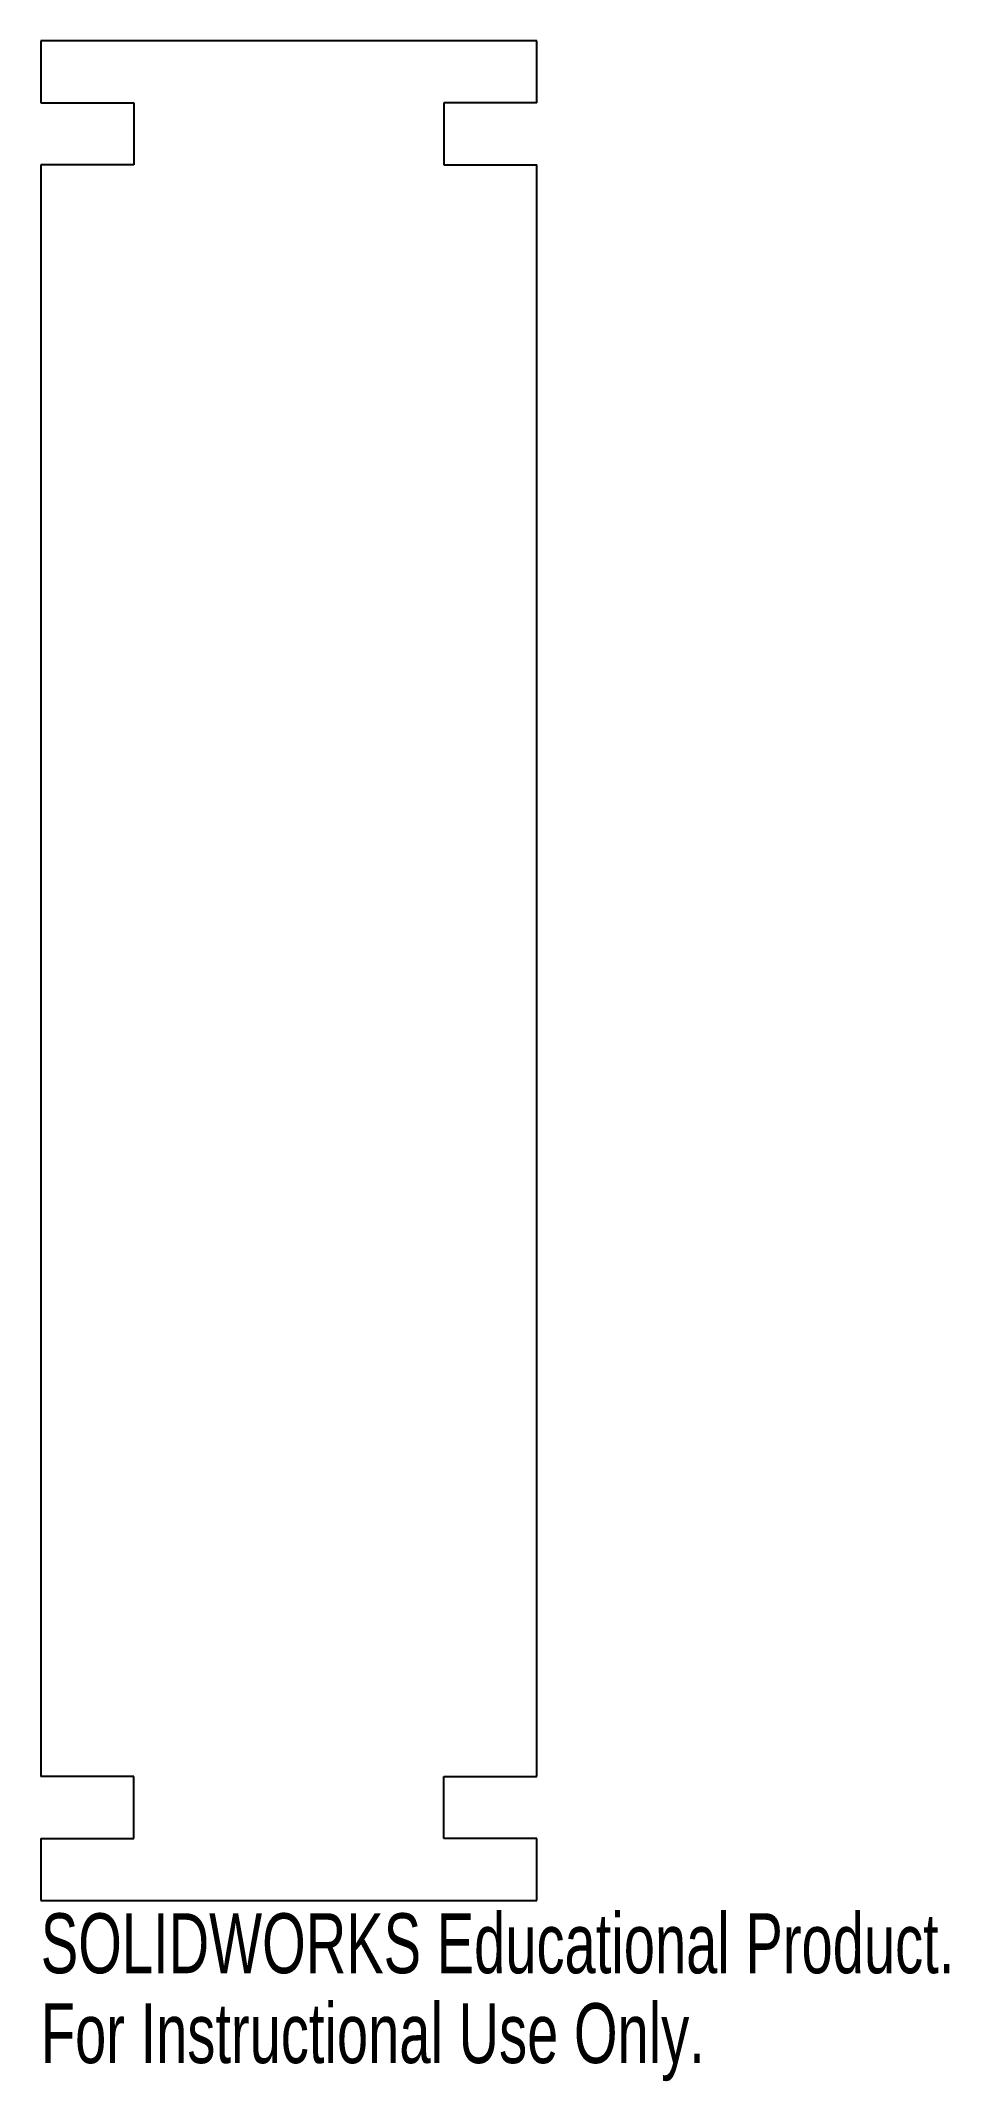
# Model space of a CAD drawing. Header units: millimetres. Extents: x 0 to 7.3, y -1.5 to 15.
import ezdxf

# ---------------------------------------------------------------- set-up
doc = ezdxf.new("R2010")
doc.units = ezdxf.units.MM
doc.styles.add('SLDTEXTSTYLE0', font='TXT', dxfattribs={"width": 0.7})

msp = doc.modelspace()

# ---------------------------------------------------------------- linework, layer by layer
at = {"color": 7, "linetype": 'Continuous', "lineweight": 25}
for p, q in [((4, 15), (0, 15)), ((0, 15), (0, 14.5)), ((4, 14.5), (4, 15)), ((0, 14.5), (0.75, 14.5)), ((0.75, 14.5), (0.75, 14)), ((3.25, 14.5), (3.25, 14)), ((4, 14.5), (3.25, 14.5)), ((0.75, 14), (0, 14)), ((0, 14), (0, 1)), ((3.25, 14), (4, 14)), ((4, 1), (4, 14)), ((0.75, 1), (0, 1)), ((0.75, 0.5), (0.75, 1)), ((3.25, 0.5), (3.25, 1)), ((3.25, 1), (4, 1)), ((0, 0.5), (0.75, 0.5)), ((0, 0.5), (0, 0)), ((4, 0.5), (3.25, 0.5)), ((4, 0), (4, 0.5)), ((0, 0), (4, 0))]:
    msp.add_line(p, q, dxfattribs=at)

# ---------------------------------------------------------------- texts
at = {"color": 7, "linetype": 'Continuous', "char_height": 0.48336, "attachment_point": 1, "style": 'SLDTEXTSTYLE0'}
for s, insert in [('SOLIDWORKS Educational Product.', (0, -0.102)), ('For Instructional Use Only.', (0, -0.827))]:
    msp.add_mtext(s, dxfattribs=dict(at, insert=insert))

doc.saveas('drawing.dxf')
